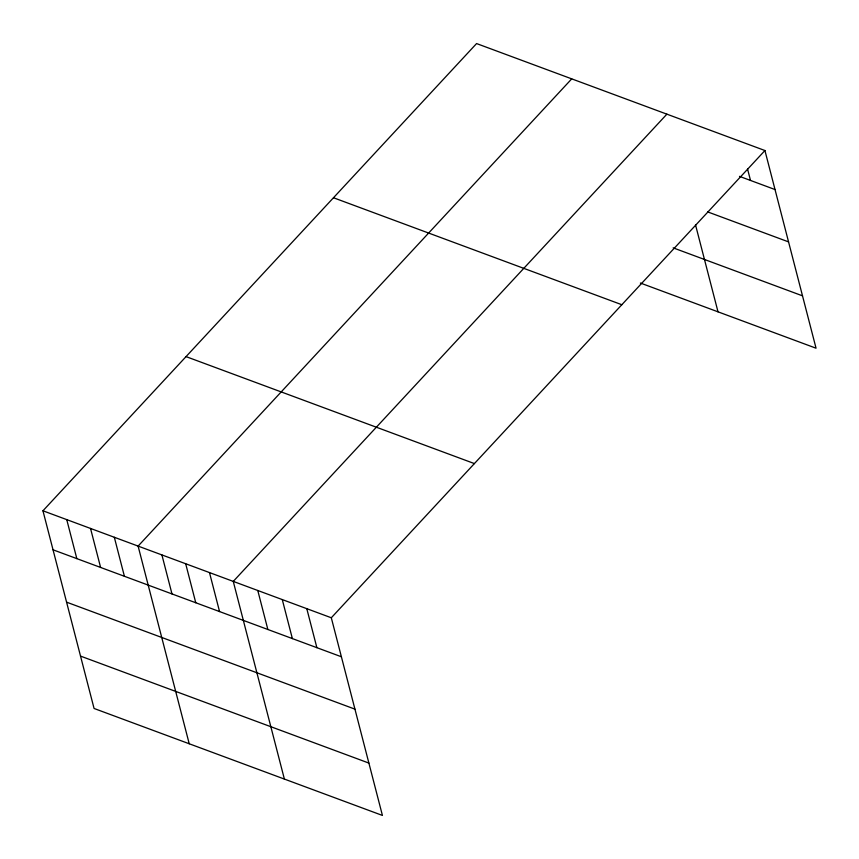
<?xml version="1.0" encoding="UTF-8"?>
<svg xmlns="http://www.w3.org/2000/svg" width="859" height="859" viewBox="0 0 859 859"><rect width="100%" height="100%" fill="white"/><g stroke="black" fill="none" stroke-linecap="round" stroke-linejoin="round"><path stroke-width="1.29" d="M42.95 510.794L331.306 617.771L382.427 815.438L94.071 708.471L42.95 510.794L476.573 43.562L764.929 150.529L816.05 348.206L640.385 283.03M571.729 78.856L138.106 546.099L189.227 743.765M666.885 114.161L233.261 581.403L284.383 779.07M331.306 617.771L764.929 150.529M739.481 176.353L775.011 189.538M707.676 211.894L788.562 241.894M673.166 247.854L802.51 295.84M333.485 197.753L621.83 304.72M186.049 356.614L474.393 463.581M53.033 549.803L341.388 656.77M66.583 602.159L354.928 709.137M80.531 656.104L368.876 763.082M747.577 169.116L750.508 180.444M695.5 224.79L718.006 311.828M306.792 608.677L316.874 647.686M282.278 599.582L292.371 638.591M257.775 590.498L267.858 629.497M209.478 572.577L219.56 611.576M185.684 563.751L195.766 602.75M161.9 554.925L171.983 593.923M114.322 537.272L124.405 576.282M90.528 528.446L100.61 567.455M66.744 519.62L76.827 558.629"/></g></svg>
